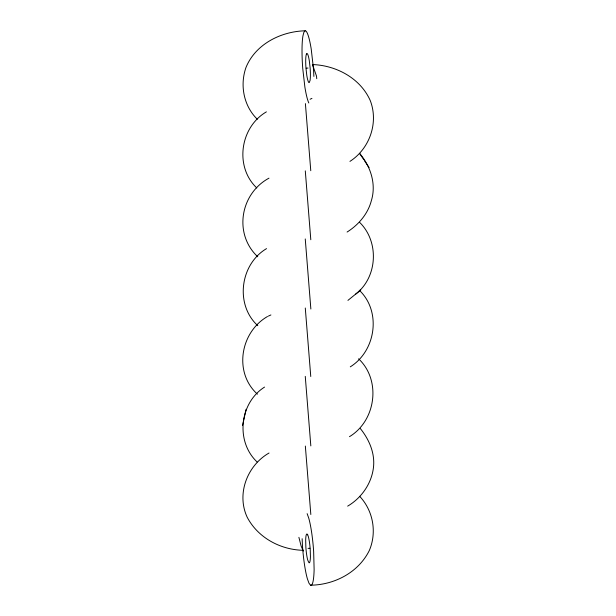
<?xml version="1.0" encoding="UTF-8"?>
<svg xmlns="http://www.w3.org/2000/svg" width="616" height="616" viewBox="0 0 616 616"><rect width="100%" height="100%" fill="white"/><g stroke="black" fill="none" stroke-linecap="round" stroke-linejoin="round"><path stroke-width="0.92" d="M257.095 461.969C235.389 441.51 239.485 402.91 264.541 387.087M242.511 425.525L244.29 417.471M244.36 417.14L246.107 409.27M355.409 294.332C377.577 277.585 379.548 241.78 359.598 222.338M313.875 76.43A37.892 5.444 85.5 0 0 313.351 67.629L311.219 49.064A36.56 5.251 85.5 0 0 305.19 30.792L303.911 32.178L302.918 35.998A37.892 5.444 85.5 0 0 302.741 68.461L304.874 87.033A36.56 5.251 85.5 0 0 308.809 102.972M347.932 300.385L360.722 290.005M349.934 161.392C369.731 148.625 378.778 122.623 370.239 100.531C360.36 78.301 336.482 65.489 312.797 64.564M350.281 366.851C375.929 350.881 381.62 311.373 359.259 290.205M349.48 436.675C376.014 420.613 381.35 380.234 358.604 358.805M266.397 111.85C240.094 127.173 234.342 166.69 256.78 187.972M266.536 248.618C240.024 264.295 234.835 304.758 257.796 325.679M267.521 316.493C240.286 332.147 233.472 372.511 257.411 394.155M269.038 453.014C247.232 465.473 236.328 493.893 247.17 517.194C257.919 537.76 280.419 549.826 303.303 550.304M347.093 232.047C358.497 224.879 367.914 213.891 371.34 200.716C376.499 184.153 370.578 166.135 359.551 153.346L363.887 159.806M268.976 178.163C240.148 193.724 233.472 234.034 257.734 256.764M347.663 506.136C361.461 498.021 371.517 483.629 373.45 467.629C375.167 453.268 369.176 439.547 360.337 428.543M310.087 99.261L311.942 98.375M268.36 316.108L270.901 314.953M308.046 548.402L309.871 548.255M302.133 538.731L302.441 545.322A36.56 5.244 85.3 0 0 307.361 578.732L308.955 583.152L310.495 585.2C334.55 584.907 358.504 572.418 369.354 550.427C377.061 532.232 373.173 510.679 359.659 496.296M305.19 30.8C280.981 31.401 255.501 44.106 245.992 67.437C239.732 85.193 243.666 105.975 257.326 119.265M306.221 68.191L308.046 68.045M364.41 160.622L369.069 167.575M312.582 64.865L316.493 76.061L316.763 78.694M303.357 551.05L301.155 546.169L298.899 537.337M307.138 513.652L308.731 518.071A36.56 5.244 85.3 0 1 313.652 551.482L314.122 569.469A37.892 5.436 85.3 0 1 310.487 585.192M310.857 309.009L305.251 238.954M310.772 170.709L305.397 103.611M305.29 170.871L310.803 239.732M305.282 308.015L310.764 376.515M305.259 376.361L310.826 445.907M305.344 446.061L310.826 514.506M306.429 54.031L306.044 55.525A14.807 2.125 85.5 0 0 305.975 68.207L306.806 75.468A14.284 2.048 85.5 0 0 309.163 82.606L310.048 80.573A14.807 2.125 85.5 0 0 310.118 67.883L309.286 60.63A14.284 2.048 85.5 0 0 306.93 53.492L306.429 54.031M307.692 534.827L307.091 534.018A14.807 2.125 85.3 0 0 305.675 540.17L305.859 547.201A14.284 2.048 85.3 0 0 307.777 560.252L309.001 562.785A14.807 2.125 85.3 0 0 310.418 556.633L310.233 549.603A14.284 2.048 85.3 0 0 308.316 536.551L307.692 534.827"/></g></svg>
